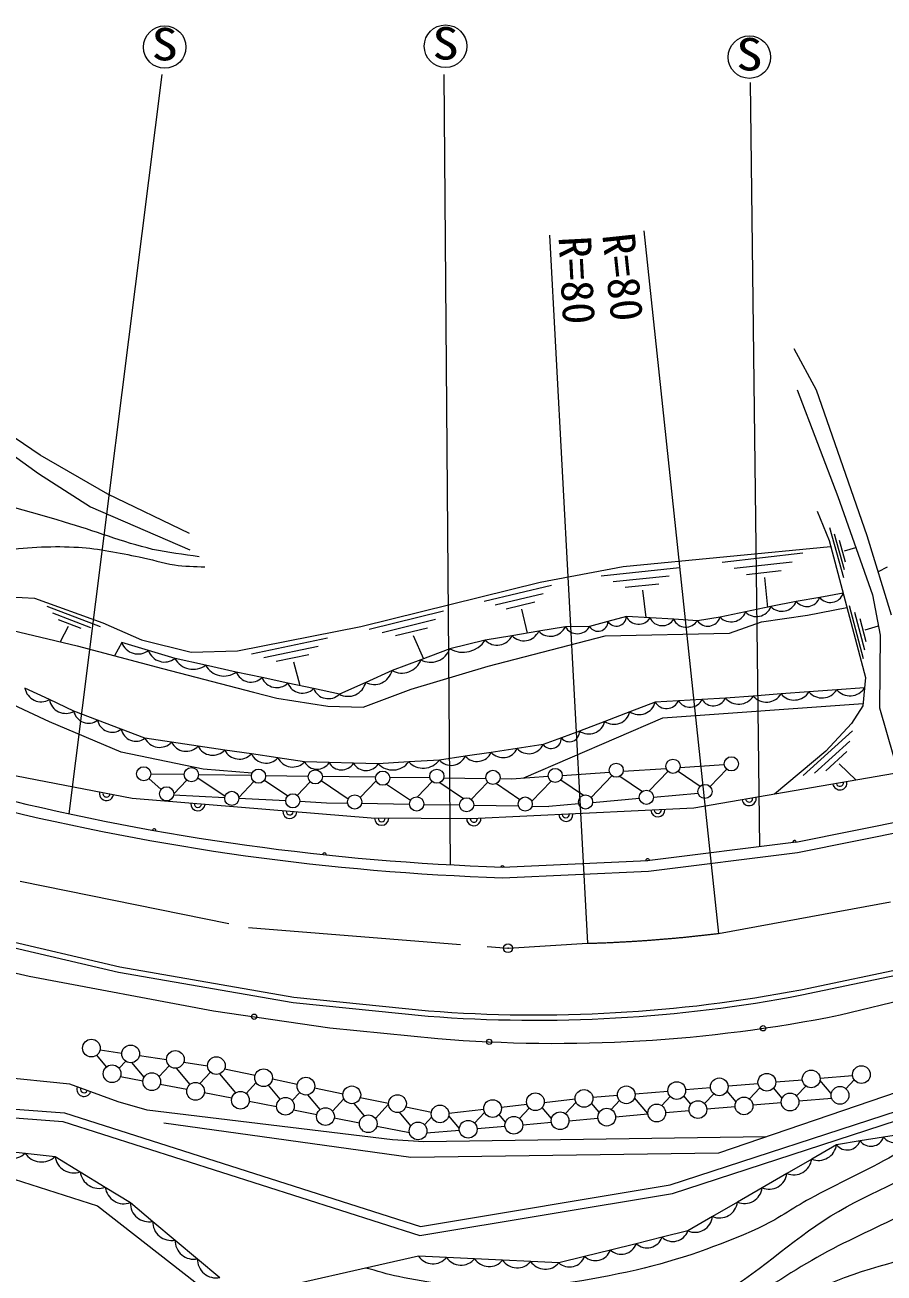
# Model space of a CAD drawing. Units: millimetres, scale not verified. Extents: x 40000 to 680000, y 20000 to 380000.
# Drawn here: x 412311 to 460795, y 261469 to 331904 of the extents above; entities that cross this region are included whole.
import ezdxf
from ezdxf.enums import TextEntityAlignment as Align

# ---------------------------------------------------------------- set-up
doc = ezdxf.new("R2010")
doc.units = ezdxf.units.MM
doc.header["$LTSCALE"] = 1000
doc.header["$PDMODE"] = 32
doc.header["$PDSIZE"] = 500
doc.linetypes.add('CHAIN', pattern=[18.5, 12, -1.5, 3.5, -1.5])
for name, color, linetype, lineweight in [('M-BGD', 7, 'Continuous', 13), ('M-BMK', 2, 'CHAIN', 13), ('M-WORK', 1, 'Continuous', 13)]:
    doc.layers.add(name, color=color, linetype=linetype, lineweight=lineweight)
doc.styles.add('ＭＳ ゴシック', font='')
doc.styles.get('ＭＳ ゴシック').set_extended_font_data('MS Gothic')

msp = doc.modelspace()

# ---------------------------------------------------------------- linework, layer by layer
at = {"layer": 'M-BGD'}
msp.add_circle((439575, 279800), 250, dxfattribs=at)
msp.add_point((439575, 279800), dxfattribs=at)
at = {"layer": 'M-BMK'}
for p, q in [((412049, 283576), (424930, 280965)), ((451443, 280635), (461155, 282420)), ((424930, 280965), (439575, 279800)), ((439575, 279800), (444061, 280077))]:
    msp.add_line(p, q, dxfattribs=at)
msp.add_arc((441722, 360042), 80000, 271.67539, 276.97946, dxfattribs=at)
at = {"layer": 'M-WORK'}
for p, q in [((414798, 287390), (420062, 329112)), ((436319, 284509), (435973, 329112)), ((453231, 328666), (453768, 285539)), ((441909, 320044), (444061, 280077)), ((447238, 320291), (451443, 280635)), ((455704, 313654), (456970, 311314)), ((407414, 310667), (413078, 306586)), ((455884, 311311), (458185, 305293)), ((456970, 311314), (459816, 303096)), ((413161, 307627), (408913, 310522)), ((416992, 305420), (413161, 307627)), ((413078, 306586), (416014, 304712)), ((421594, 303213), (416992, 305420)), ((458185, 305293), (460142, 299734)), ((416014, 304712), (421615, 302276)), ((457024, 304457), (457691, 302812)), ((458522, 300694), (457735, 303531)), ((458570, 301145), (458008, 303172)), ((459816, 303096), (461204, 298613)), ((446068, 301334), (457781, 302474)), ((457691, 302812), (459752, 295087)), ((458618, 301596), (458281, 302812)), ((458556, 302234), (459198, 302416)), ((451651, 301590), (456212, 302109)), ((452344, 301242), (455602, 301612)), ((441383, 300459), (446068, 301334)), ((444835, 300819), (449247, 301279)), ((445512, 300496), (448664, 300824)), ((453037, 300894), (454992, 301116)), ((460979, 301298), (460455, 301033)), ((431273, 297962), (441383, 300459)), ((438218, 299378), (442020, 300285)), ((446189, 300173), (448080, 300370)), ((454043, 300723), (454209, 299034)), ((405845, 299918), (412842, 299557)), ((412842, 299557), (416715, 298155)), ((438842, 299170), (441558, 299818)), ((439467, 298962), (441096, 299351)), ((447166, 300012), (447352, 298458)), ((455840, 299375), (454408, 299076)), ((457163, 299602), (455840, 299375)), ((458487, 299829), (457163, 299602)), ((460142, 299734), (460579, 297464)), ((413548, 299101), (416547, 297954)), ((413864, 298723), (416007, 297904)), ((431729, 297803), (435937, 298843)), ((440336, 298931), (440661, 297580)), ((452977, 298777), (451546, 298477)), ((454408, 299076), (452977, 298777)), ((456479, 298590), (458698, 299036)), ((459628, 296136), (458850, 299129)), ((459703, 296617), (459147, 298755)), ((408466, 298483), (415259, 296873)), ((414181, 298345), (415466, 297853)), ((414749, 297956), (414301, 297100)), ((416715, 298155), (418894, 297211)), ((424315, 296586), (431273, 297962)), ((432475, 297623), (435480, 298366)), ((442809, 297941), (441304, 297688)), ((444179, 297950), (442809, 297941)), ((445215, 298237), (444179, 297950)), ((446252, 298524), (445215, 298237)), ((447588, 298443), (446252, 298524)), ((448923, 298363), (447588, 298443)), ((450259, 298283), (448923, 298363)), ((451546, 298477), (450259, 298283)), ((452064, 297576), (453883, 298215)), ((453883, 298215), (456479, 298590)), ((459777, 297098), (459444, 298380)), ((459735, 297774), (460478, 297987)), ((425096, 296411), (429385, 297309)), ((433221, 297443), (435024, 297889)), ((434219, 297447), (434799, 296134)), ((439798, 297435), (438293, 297182)), ((438446, 295716), (445054, 297424)), ((441304, 297688), (439798, 297435)), ((445054, 297424), (452064, 297576)), ((460579, 297464), (460537, 293362)), ((415259, 296873), (420067, 295577)), ((417780, 297052), (417365, 296305)), ((419279, 296601), (417780, 297052)), ((418894, 297211), (421698, 296503)), ((420779, 296150), (419279, 296601)), ((421698, 296503), (424315, 296586)), ((425795, 296203), (428859, 296844)), ((436285, 296691), (434656, 296080)), ((438293, 297182), (436285, 296691)), ((422507, 295768), (420779, 296150)), ((426494, 295995), (428332, 296380)), ((427471, 295963), (427816, 294618)), ((434656, 296080), (433027, 295470)), ((420067, 295577), (425203, 294245)), ((424235, 295386), (422507, 295768)), ((425691, 295074), (424235, 295386)), ((433027, 295470), (431542, 294803)), ((434115, 294411), (438446, 295716)), ((413704, 292570), (409688, 294439)), ((413691, 293830), (412311, 294480)), ((427146, 294762), (425691, 295074)), ((428601, 294449), (427146, 294762)), ((430056, 294137), (428601, 294449)), ((431542, 294803), (430056, 294137)), ((459699, 294503), (458128, 294385)), ((459752, 295087), (459606, 293484)), ((415070, 293179), (413691, 293830)), ((425203, 294245), (426522, 293911)), ((426522, 293911), (429409, 293467)), ((431394, 293412), (434115, 294411)), ((449196, 293767), (447873, 293693)), ((450520, 293841), (449196, 293767)), ((451843, 293915), (450520, 293841)), ((453414, 294032), (451843, 293915)), ((454986, 294150), (453414, 294032)), ((456557, 294268), (454986, 294150)), ((458128, 294385), (456557, 294268)), ((416407, 292670), (415070, 293179)), ((429409, 293467), (431394, 293412)), ((446452, 293147), (445032, 292601)), ((447873, 293693), (446452, 293147)), ((448309, 292810), (459618, 293618)), ((459606, 293484), (458961, 292484)), ((460537, 293362), (461329, 290613)), ((417739, 290857), (413704, 292570)), ((417745, 292161), (416407, 292670)), ((440471, 289411), (448309, 292810)), ((445032, 292601), (443611, 292055)), ((458961, 292484), (457503, 290923)), ((418356, 288254), (399246, 291924)), ((419082, 291652), (417745, 292161)), ((420584, 291430), (419082, 291652)), ((442584, 291673), (441557, 291291)), ((443611, 292055), (442584, 291673)), ((456237, 289544), (459016, 292076)), ((422085, 291208), (420584, 291430)), ((423587, 290986), (422085, 291208)), ((425088, 290764), (423587, 290986)), ((440092, 291072), (438628, 290854)), ((441557, 291291), (440092, 291072)), ((457503, 290923), (454615, 288496)), ((456872, 289678), (458857, 291487)), ((457508, 289812), (458699, 290897)), ((422366, 289904), (417739, 290857)), ((426590, 290541), (425088, 290764)), ((428091, 290319), (426590, 290541)), ((429475, 290282), (428091, 290319)), ((430859, 290245), (429475, 290282)), ((432242, 290208), (430859, 290245)), ((433970, 290312), (432242, 290208)), ((435699, 290417), (433970, 290312)), ((437163, 290635), (435699, 290417)), ((438628, 290854), (437163, 290635)), ((458262, 290203), (459216, 289292)), ((419414, 289640), (421304, 289614)), ((422104, 289603), (425095, 289563)), ((425127, 289675), (422366, 289904)), ((425890, 289552), (428301, 289519)), ((429096, 289508), (432108, 289468)), ((439764, 289364), (441839, 289502)), ((442637, 289555), (445296, 289733)), ((444259, 288309), (445434, 289530)), ((445892, 289508), (447160, 288649)), ((446075, 289785), (448503, 289947)), ((447545, 288681), (448604, 289783)), ((449173, 289791), (450421, 288946)), ((449278, 289999), (451781, 290166)), ((461382, 289667), (450065, 287708)), ((450973, 288928), (451914, 289907)), ((419311, 289377), (419994, 288764)), ((420707, 288511), (421451, 289285)), ((422061, 289416), (423601, 288373)), ((424380, 288311), (425237, 289202)), ((425822, 289285), (427138, 288394)), ((427681, 288426), (428414, 289188)), ((429035, 289256), (430557, 288225)), ((431231, 288305), (432133, 289243)), ((432720, 289062), (434072, 288146)), ((432897, 289457), (435164, 289426)), ((434457, 288342), (435290, 289209)), ((435728, 289147), (437052, 288250)), ((435945, 289416), (438327, 289383)), ((437503, 288192), (438437, 289163)), ((438921, 289096), (440244, 288200)), ((439116, 289373), (439764, 289364)), ((440912, 288091), (442002, 289226)), ((442549, 289299), (443825, 288435)), ((431844, 287142), (418356, 288254)), ((420702, 288451), (423587, 288305)), ((424383, 288264), (427027, 288131)), ((427826, 288090), (429327, 288014)), ((446988, 288246), (444348, 288014)), ((450303, 288536), (447782, 288315)), ((429327, 288014), (430524, 287994)), ((431312, 287980), (434018, 287933)), ((434817, 287919), (436836, 287884)), ((450065, 287708), (437486, 287101)), ((437635, 287870), (440159, 287827)), ((440925, 287813), (441868, 287797)), ((443565, 287946), (441868, 287797)), ((437486, 287101), (431844, 287142)), ((455808, 285792), (462778, 287189)), ((455904, 285199), (462923, 286606)), ((447433, 284751), (455830, 285795)), ((439257, 284381), (447456, 284754)), ((447507, 284156), (455904, 285199)), ((439261, 283781), (447507, 284156)), ((406809, 281287), (417657, 278746)), ((406735, 280996), (417598, 278452)), ((404077, 280243), (412545, 278216)), ((456096, 277455), (463485, 279005)), ((417598, 278452), (427445, 276742)), ((417657, 278746), (427486, 277039)), ((456155, 277161), (463559, 278714)), ((412545, 278216), (422956, 276273)), ((458313, 276037), (464477, 277525)), ((427486, 277039), (435086, 276269)), ((422956, 276273), (429508, 275301)), ((427445, 276742), (435060, 275970)), ((429508, 275301), (435616, 274704)), ((414848, 272125), (393392, 274289)), ((416551, 274066), (417779, 273884)), ((416917, 273109), (416366, 273766)), ((417998, 273424), (417624, 273024)), ((419040, 272524), (418351, 273344)), ((418767, 273738), (420300, 273511)), ((421273, 273366), (422613, 273168)), ((466615, 273415), (451446, 268230)), ((420451, 273168), (419878, 272557)), ((421627, 272115), (420858, 273030)), ((422774, 272806), (422173, 272165)), ((424204, 271642), (423305, 272712)), ((423578, 272990), (425299, 272629)), ((457182, 272461), (459022, 272615)), ((392914, 272136), (414537, 270512)), ((417578, 271134), (414848, 272125)), ((418971, 272305), (417700, 272551)), ((421449, 271825), (419946, 272116)), ((425362, 272214), (424792, 271605)), ((426715, 271280), (426051, 272071)), ((426275, 272424), (427682, 272128)), ((428661, 271923), (430262, 271587)), ((448730, 266440), (466972, 272386)), ((448849, 265953), (467135, 271913)), ((449594, 271826), (450998, 271943)), ((451994, 272027), (453686, 272168)), ((453786, 271930), (453195, 271299)), ((455043, 271343), (454563, 271914)), ((454681, 272252), (456185, 272378)), ((456383, 272023), (455857, 271463)), ((457819, 271594), (457179, 272356)), ((459114, 272374), (458642, 271870)), ((392788, 271644), (414441, 270017)), ((423986, 271333), (422430, 271634)), ((427820, 271659), (427393, 271203)), ((428968, 270694), (428269, 271526)), ((430312, 271300), (429664, 270608)), ((431237, 271382), (432835, 271047)), ((441617, 271099), (443363, 271295)), ((444358, 271387), (445748, 271503)), ((445861, 271208), (445389, 270704)), ((447467, 270474), (446720, 271364)), ((446743, 271587), (448598, 271742)), ((448730, 271429), (448247, 270915)), ((449890, 270994), (449495, 271464)), ((451180, 271590), (450658, 271033)), ((452445, 271128), (451934, 271736)), ((457840, 271323), (455989, 271164)), ((414537, 270512), (434629, 264100)), ((419215, 270656), (417578, 271134)), ((433061, 268984), (419215, 270656)), ((426515, 270843), (424967, 271143)), ((428784, 270403), (427463, 270659)), ((431477, 270350), (430894, 271044)), ((432836, 270993), (432088, 270195)), ((434094, 269785), (433457, 270543)), ((433800, 270844), (435246, 270541)), ((436235, 270497), (438205, 270717)), ((438254, 270534), (437687, 269929)), ((439198, 270828), (440640, 270990)), ((440768, 270779), (440218, 270193)), ((442031, 270192), (441504, 270819)), ((443411, 271106), (442811, 270466)), ((444725, 270539), (444288, 271059)), ((449794, 270630), (448467, 270516)), ((452393, 270854), (450790, 270716)), ((454993, 271078), (453389, 270940)), ((414441, 270017), (434592, 263587)), ((434080, 267988), (420157, 269929)), ((431189, 269936), (429765, 270212)), ((435268, 270276), (434856, 269837)), ((436827, 269627), (436226, 270342)), ((439434, 269984), (439072, 270415)), ((442025, 269961), (440402, 269821)), ((444651, 270187), (443014, 270046)), ((447472, 270430), (445645, 270273)), ((434007, 269390), (432164, 269747)), ((454131, 269148), (434813, 268876)), ((436830, 269514), (434979, 269355)), ((439407, 269736), (437825, 269600)), ((460770, 269135), (459440, 268924)), ((462101, 269346), (460770, 269135)), ((410637, 268424), (412326, 268237)), ((434813, 268876), (433061, 268984)), ((458110, 268713), (456712, 267902)), ((459440, 268924), (458110, 268713)), ((408037, 267945), (416396, 265264)), ((412326, 268237), (414014, 268050)), ((414014, 268050), (415430, 267180)), ((451446, 268230), (434080, 267988)), ((456712, 267902), (455315, 267090)), ((415430, 267180), (416845, 266310)), ((455315, 267090), (453917, 266279)), ((416845, 266310), (418261, 265441)), ((434629, 264100), (448730, 266440)), ((453917, 266279), (452520, 265468)), ((434592, 263587), (448849, 265953)), ((416396, 265264), (423568, 259683)), ((418261, 265441), (419523, 264385)), ((452520, 265468), (451122, 264657)), ((419523, 264385), (420785, 263330)), ((451122, 264657), (449725, 263846)), ((448267, 263486), (446810, 263126)), ((449725, 263846), (448267, 263486)), ((420785, 263330), (422046, 262274)), ((445352, 262766), (443895, 262406)), ((446810, 263126), (445352, 262766)), ((422046, 262274), (423308, 261218)), ((434522, 262428), (424570, 260163)), ((436105, 262351), (434522, 262428)), ((437688, 262275), (436105, 262351)), ((439271, 262199), (437688, 262275)), ((440855, 262122), (439271, 262199)), ((442438, 262046), (440855, 262122)), ((443895, 262406), (442438, 262046))]:
    msp.add_line(p, q, dxfattribs=at)
for centre, radius in [((420198, 330657), 1200), ((436048, 330704), 1200), ((453195, 330088), 1200), ((445679, 289846), 400), ((448884, 290068), 400), ((452179, 290207), 400), ((419014, 289645), 400), ((421704, 289595), 400), ((425492, 289510), 400), ((428698, 289470), 400), ((432502, 289397), 400), ((435556, 289508), 400), ((438722, 289443), 400), ((442237, 289550), 400), ((420307, 288514), 400), ((450687, 288648), 400), ((423984, 288256), 400), ((427427, 288117), 400), ((430919, 288055), 400), ((434418, 287944), 400), ((437236, 287895), 400), ((440544, 287935), 400), ((443950, 288055), 400), ((447382, 288316), 400), ((425245, 275933), 150), ((453969, 275281), 150), ((416060, 274162), 500), ((418277, 273838), 500), ((420800, 273527), 500), ((438508, 274518), 150), ((423113, 273173), 500), ((417229, 272718), 500), ((419470, 272269), 500), ((425779, 272490), 500), ((454181, 272237), 500), ((456683, 272423), 500), ((459519, 272667), 500), ((421938, 271723), 500), ((428169, 272016), 500), ((430758, 271526), 500), ((446247, 271526), 500), ((449098, 271767), 500), ((451497, 271977), 500), ((458309, 271497), 500), ((424473, 271220), 500), ((427013, 270878), 500), ((433335, 271028), 500), ((438703, 270753), 500), ((441118, 271136), 500), ((443862, 271322), 500), ((450290, 270695), 500), ((452891, 270902), 500), ((455491, 271122), 500), ((429272, 270297), 500), ((435737, 270447), 500), ((442514, 270064), 500), ((445145, 270267), 500), ((447967, 270501), 500), ((431687, 269896), 500), ((434497, 269488), 500), ((437325, 269584), 500), ((439902, 269806), 500)]:
    msp.add_circle(centre, radius, dxfattribs=at)
for centre, radius, start, end in [((455028, 299684), 868, 224.44367, 339.1718), ((456440, 299847), 764, 218.16483, 341.30588), ((457763, 300074), 764, 218.16483, 341.30588), ((452165, 299085), 868, 224.44367, 339.1718), ((453597, 299385), 868, 224.44367, 339.1718), ((441969, 298335), 928, 224.22319, 334.85374), ((443491, 298332), 786, 209.81167, 330.96258), ((444654, 298249), 562, 212.18383, 358.75882), ((445691, 298536), 562, 212.18383, 358.75882), ((446941, 298843), 760, 204.81839, 328.30908), ((448277, 298762), 760, 204.81839, 328.30908), ((449613, 298682), 760, 204.81839, 328.30908), ((450853, 298705), 729, 215.41495, 341.7675), ((438958, 297829), 928, 224.22319, 334.85374), ((440464, 298082), 928, 224.22319, 334.85374), ((418693, 297369), 966, 199.1209, 307.3833), ((420192, 296917), 966, 199.1209, 307.3833), ((435209, 297084), 1146, 241.16208, 339.95001), ((437019, 298040), 1536, 241.41404, 326.03635), ((421811, 296720), 1179, 208.89936, 306.18925), ((433580, 296473), 1146, 241.16208, 339.95001), ((423539, 296338), 1179, 208.89936, 306.18925), ((425066, 295712), 892, 201.37219, 314.40097), ((432027, 295710), 1028, 241.82107, 346.50076), ((413226, 294632), 927, 189.39336, 300.10032), ((426522, 295399), 892, 201.37219, 314.40097), ((427977, 295087), 892, 201.37219, 314.40097), ((429432, 294775), 892, 201.37219, 314.40097), ((430542, 295043), 1028, 241.82107, 346.50076), ((458870, 295018), 976, 220.44207, 328.12261), ((414605, 293981), 927, 189.39336, 300.10032), ((448515, 294078), 749, 210.97524, 335.42881), ((449839, 294152), 749, 210.97524, 335.42881), ((451162, 294226), 749, 210.97524, 335.42881), ((452586, 294548), 976, 220.44207, 328.12261), ((454157, 294665), 976, 220.44207, 328.12261), ((455728, 294783), 976, 220.44207, 328.12261), ((457299, 294901), 976, 220.44207, 328.12261), ((415895, 293336), 840, 190.74325, 307.58081), ((445554, 293363), 924, 235.56692, 346.48309), ((446975, 293909), 924, 235.56692, 346.48309), ((417233, 292827), 840, 190.74325, 307.58081), ((444134, 292817), 924, 235.56692, 346.48309), ((418570, 292318), 840, 190.74325, 307.58081), ((419909, 292055), 920, 206.00325, 317.16841), ((442009, 291646), 575, 218.12769, 2.64462), ((443037, 292028), 575, 218.12769, 2.64462), ((421410, 291833), 920, 206.00325, 317.16841), ((422912, 291611), 920, 206.00325, 317.16841), ((424414, 291389), 920, 206.00325, 317.16841), ((439288, 291443), 885, 221.72975, 335.2521), ((440753, 291662), 885, 221.72975, 335.2521), ((425915, 291167), 920, 206.00325, 317.16841), ((427417, 290945), 920, 206.00325, 317.16841), ((428794, 290699), 799, 208.41054, 328.52419), ((430177, 290662), 799, 208.41054, 328.52419), ((431561, 290625), 799, 208.41054, 328.52419), ((433062, 290996), 1137, 223.84909, 323.04568), ((434790, 291100), 1137, 223.84909, 323.04568), ((436359, 291006), 885, 221.72975, 335.2521), ((437824, 291224), 885, 221.72975, 335.2521), ((458304, 289135), 400, 189.82316, 9.82316), ((458304, 289135), 200, 189.82316, 9.82316), ((443770, 421977), 137669, 256.06087, 268.12148), ((416914, 288531), 400, 169.12797, 349.12797), ((416914, 288531), 200, 169.12797, 349.12797), ((453180, 288247), 400, 189.82316, 9.82316), ((453180, 288247), 200, 189.82316, 9.82316), ((443770, 421977), 138269, 256.06123, 268.13122), ((422075, 287947), 400, 175.28613, 355.28613), ((422075, 287947), 200, 175.28613, 355.28613), ((427257, 287520), 400, 175.28613, 355.28613), ((427257, 287520), 200, 175.28613, 355.28613), ((442835, 287359), 400, 182.76132, 2.76132), ((448029, 287610), 400, 182.76132, 2.76132), ((448029, 287610), 200, 182.76132, 2.76132), ((432442, 287137), 400, 179.58928, 359.58928), ((432442, 287137), 200, 179.58928, 359.58928), ((437641, 287109), 400, 180.81812, 2.76132), ((437641, 287109), 200, 182.04751, 2.76132), ((442835, 287359), 200, 182.76132, 2.76132), ((419607, 286444), 100, 349.91198, 169.87036), ((455744, 285784), 100, 8.59105, 194.07789), ((429219, 285078), 100, 353.95327, 173.91165), ((447452, 284753), 100, 7.08567, 187.08567), ((439259, 284352), 100, 19.58861, 165.61651), ((441144, 355579), 79842, 265.62921, 280.8366), ((441144, 355579), 79542, 265.63188, 280.83471), ((442263, 355453), 81022, 265.29463, 281.42596), ((415641, 271837), 400, 160.05098, 340.05098), ((415641, 271837), 200, 160.05098, 340.05098), ((460048, 269392), 767, 217.60324, 340.4414), ((461378, 269603), 767, 217.60324, 340.4414), ((411559, 269028), 1102, 213.2476, 314.10967), ((457102, 268840), 1016, 247.45261, 352.80793), ((458718, 269181), 767, 217.60324, 340.4414), ((413247, 268841), 1102, 213.2476, 314.10967), ((415069, 268179), 1062, 187.0121, 289.86428), ((455704, 268029), 1016, 247.45261, 352.80793), ((416484, 267310), 1062, 187.0121, 289.86428), ((454307, 267218), 1016, 247.45261, 352.80793), ((417900, 266440), 1062, 187.0121, 289.86428), ((452909, 266406), 1016, 247.45261, 352.80793), ((419306, 265408), 1046, 178.22183, 281.95062), ((451512, 265595), 1016, 247.45261, 352.80793), ((420568, 264353), 1046, 178.22183, 281.95062), ((450114, 264784), 1016, 247.45261, 352.80793), ((447418, 263795), 904, 227.76548, 339.98252), ((448875, 264155), 904, 227.76548, 339.98252), ((421830, 263297), 1046, 178.22183, 281.95062), ((444503, 263076), 904, 227.76548, 339.98252), ((445960, 263435), 904, 227.76548, 339.98252), ((423092, 262242), 1046, 178.22183, 281.95062), ((435342, 262974), 985, 213.67668, 320.80185), ((436925, 262898), 985, 213.67668, 320.80185), ((438508, 262821), 985, 213.67668, 320.80185), ((440091, 262745), 985, 213.67668, 320.80185), ((441674, 262669), 985, 213.67668, 320.80185), ((443046, 262716), 904, 227.76548, 339.98252)]:
    msp.add_arc(centre, radius, start, end, dxfattribs=at)
for points, knots in [([(422139, 301894), (421264, 302033), (420377, 302110), (419515, 302310), (417824, 302704), (416206, 303366), (414538, 303851), (412058, 304573), (409571, 305274), (407063, 305892), (406186, 306108), (405310, 306337), (404418, 306475), (403124, 306675), (401814, 306811), (400504, 306829), (398772, 306853), (397028, 306779), (395319, 306503), (393831, 306262), (392405, 305729), (390946, 305351), (388422, 304696), (385913, 303974), (383366, 303414), (381098, 302916), (378788, 302630), (376516, 302151), (375008, 301833), (373510, 301468), (372018, 301082), (371078, 300839), (370147, 300559), (369211, 300297)], [0, 0, 0, 0, 1, 1, 1, 2, 2, 2, 3, 3, 3, 4, 4, 4, 5, 5, 5, 6, 6, 6, 7, 7, 7, 8, 8, 8, 9, 9, 9, 10, 10, 10, 11, 11, 11, 11]), ([(376969, 298637), (377993, 298830), (379013, 299041), (380040, 299217), (382205, 299589), (384389, 299847), (386552, 300226), (388568, 300578), (390552, 301109), (392577, 301401), (393212, 301493), (393852, 301566), (394493, 301582), (396438, 301629), (398381, 301428), (400323, 301318), (401472, 301253), (402616, 301076), (403766, 301082), (405005, 301088), (406248, 301179), (407472, 301373), (408723, 301572), (409911, 302088), (411165, 302262), (412541, 302453), (413943, 302509), (415329, 302428), (416485, 302361), (417622, 302107), (418758, 301887), (419425, 301758), (420071, 301527), (420743, 301429), (421312, 301345), (421891, 301355), (422465, 301318)], [0, 0, 0, 0, 1, 1, 1, 2, 2, 2, 3, 3, 3, 4, 4, 4, 5, 5, 5, 6, 6, 6, 7, 7, 7, 8, 8, 8, 9, 9, 9, 10, 10, 10, 11, 11, 11, 12, 12, 12, 12]), ([(424469, 255866), (426554, 255410), (428591, 254554), (430725, 254497), (434238, 254403), (437738, 255277), (441130, 256196), (444611, 257138), (448048, 258380), (451231, 260078), (453587, 261335), (455507, 263292), (457783, 264689), (460110, 266118), (462760, 266994), (465018, 268530), (466158, 269306), (467115, 270322), (468164, 271218)], [0, 0, 0, 0, 1, 1, 1, 2, 2, 2, 3, 3, 3, 4, 4, 4, 5, 5, 5, 6, 6, 6, 6]), ([(469370, 270020), (468491, 269142), (467730, 268128), (466735, 267385), (465426, 266408), (463879, 265798), (462427, 265049), (460836, 264228), (459180, 263533), (457604, 262683), (454401, 260955), (451525, 258615), (448201, 257132), (444831, 255628), (441270, 254484), (437645, 253795), (435205, 253332), (432693, 253162), (430213, 253280), (428299, 253371), (426432, 253907), (424541, 254220)], [0, 0, 0, 0, 1, 1, 1, 2, 2, 2, 3, 3, 3, 4, 4, 4, 5, 5, 5, 6, 6, 6, 7, 7, 7, 7]), ([(463978, 269729), (463102, 269192), (462244, 268624), (461349, 268119), (459796, 267242), (458167, 266510), (456602, 265658), (455624, 265125), (454717, 264458), (453703, 263999), (451491, 262999), (449179, 262187), (446814, 261640), (444111, 261014), (441331, 260597), (438556, 260602), (436823, 260605), (435101, 260937), (433400, 261269), (432776, 261391), (432171, 261592), (431557, 261753)], [0, 0, 0, 0, 1, 1, 1, 2, 2, 2, 3, 3, 3, 4, 4, 4, 5, 5, 5, 6, 6, 6, 7, 7, 7, 7]), ([(470603, 268796), (469816, 267766), (469163, 266617), (468241, 265706), (467374, 264850), (466385, 264095), (465309, 263522), (462906, 262243), (460077, 261952), (457604, 260813), (455064, 259642), (452802, 257942), (450344, 256606), (448776, 255754), (447235, 254828), (445572, 254180), (443081, 253208), (440490, 252423), (437847, 252016), (435574, 251666), (433250, 251742), (430951, 251793), (429025, 251837), (427109, 252090), (425188, 252238)], [0, 0, 0, 0, 1, 1, 1, 2, 2, 2, 3, 3, 3, 4, 4, 4, 5, 5, 5, 6, 6, 6, 7, 7, 7, 8, 8, 8, 8]), ([(471499, 267907), (470951, 266841), (470611, 265639), (469856, 264708), (469156, 263844), (468241, 263142), (467268, 262605), (465791, 261791), (464058, 261568), (462475, 260987), (460678, 260327), (458887, 259640), (457137, 258864), (455750, 258249), (454390, 257575), (453052, 256862), (452571, 256605), (452100, 256330), (451635, 256046)], [0, 0, 0, 0, 1, 1, 1, 2, 2, 2, 3, 3, 3, 4, 4, 4, 5, 5, 5, 6, 6, 6, 6]), ([(473987, 264530), (473290, 264112), (472601, 263681), (471896, 263276), (470145, 262272), (468423, 261200), (466585, 260364), (465029, 259657), (463339, 259280), (461772, 258598), (460469, 258031), (459213, 257358), (457970, 256670), (456910, 256084), (455894, 255421), (454856, 254796)], [0, 0, 0, 0, 1, 1, 1, 2, 2, 2, 3, 3, 3, 4, 4, 4, 5, 5, 5, 5])]:
    msp.add_open_spline(points, degree=3, knots=knots, dxfattribs=at)

# ---------------------------------------------------------------- texts
at = {"layer": 'M-WORK', "style": 'ＭＳ ゴシック', "width": 1.2}
for p in [(419448, 329355), (435298, 329402), (452446, 328786)]:
    msp.add_text('S', height=1833, dxfattribs=at).set_placement(p, align=Align.BOTTOM_LEFT)
at = {"layer": 'M-WORK', "style": 'ＭＳ ゴシック'}
for rotation, p in [(273.082, (442010, 317421)), (276.053, (444607, 317522))]:
    msp.add_text('R=80', height=1833, rotation=rotation, dxfattribs=at).set_placement(p, align=Align.BOTTOM_CENTER)

doc.saveas('drawing.dxf')
